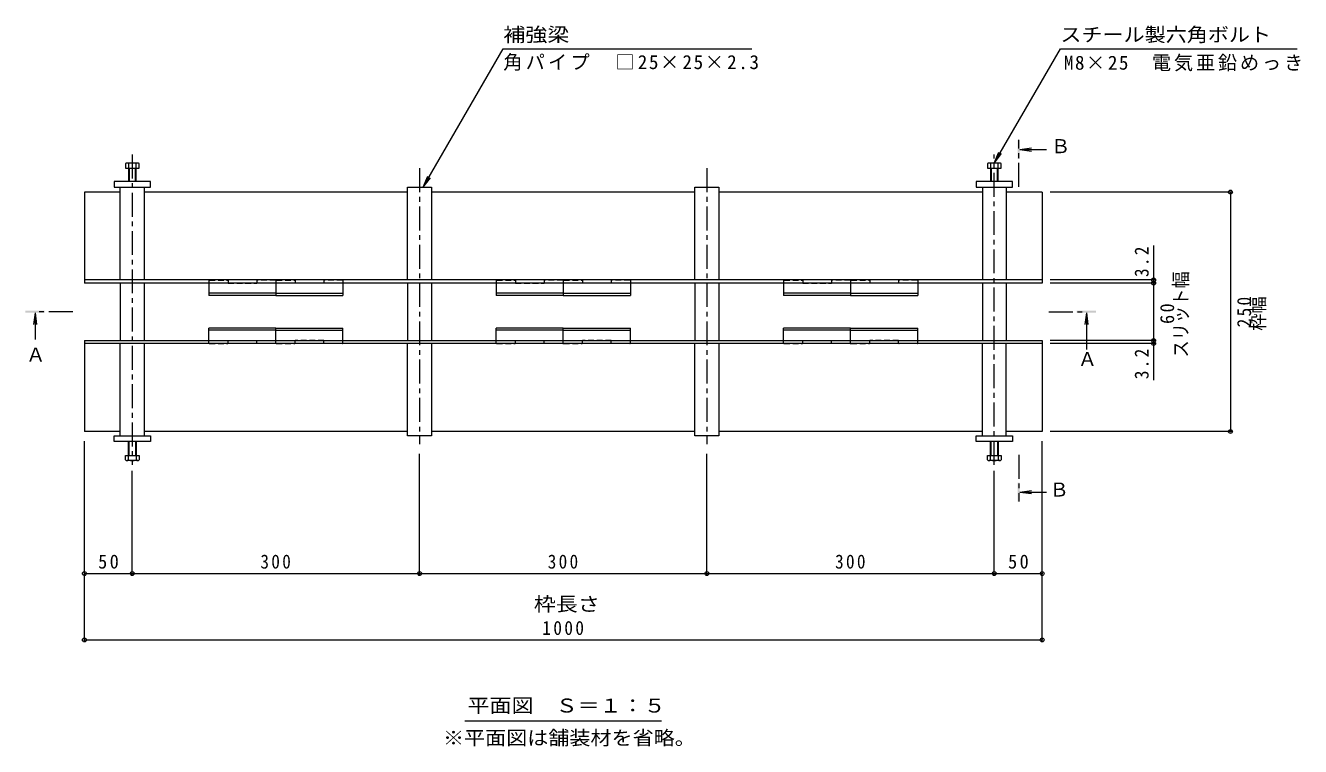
# Model space of a CAD drawing. Units: millimetres at full size, sheet at 1:5; some dimension numbers follow another scale. Extents: x -1311 to 1966, y -1318 to 1367.
# Drawn here: x -1311 to 20, y -64 to 689 of the extents above; entities that cross this region are included whole.
import ezdxf
from ezdxf.enums import TextEntityAlignment as Align

# ---------------------------------------------------------------- set-up
doc = ezdxf.new("R2010")
doc.units = ezdxf.units.MM
doc.header["$LTSCALE"] = 5
doc.header["$PDMODE"] = 32
doc.header["$PDSIZE"] = 4
doc.linetypes.add('CHAIN1', pattern=[8, 5, -1, 1, -1])
doc.linetypes.add('DASHED1', pattern=[1.8, 1.2, -0.6])
for name, color, linetype, lineweight in [('4-0_通り芯', 7, 'Continuous', 9), ('4-3_寸法', 7, 'DASHED1', 9), ('4-4_文字', 7, 'Continuous', 9), ('4-5_建具', 7, 'Continuous', 9)]:
    doc.layers.add(name, color=color, linetype=linetype, lineweight=lineweight)
doc.styles.add('ＭＳ ゴシック', font='')
doc.styles.get('ＭＳ ゴシック').set_extended_font_data('MS Gothic')

msp = doc.modelspace()

# ---------------------------------------------------------------- linework, layer by layer
at = {"layer": '4-0_通り芯', "color": 4, "linetype": 'CHAIN1'}
for p, q in [((-1199.252, 554.603), (-1199.252, 230.496)), ((-299.252, 230.496), (-299.252, 554.603)), ((-899.252, 540.282), (-899.252, 252.05)), ((-599.252, 540.282), (-599.252, 252.05))]:
    msp.add_line(p, q, dxfattribs=at)
at = {"layer": '4-0_通り芯', "color": 2}
for p, q in [((-1206.452, 544.982), (-1206.452, 540.282)), ((-1206.452, 540.282), (-1192.052, 540.282)), ((-1193.388, 545.582), (-1204.588, 545.582)), ((-1203.252, 544.982), (-1203.252, 526.282)), ((-1202.552, 540.282), (-1202.552, 526.282)), ((-1195.952, 526.282), (-1195.952, 540.282)), ((-1195.252, 526.282), (-1195.252, 544.982)), ((-1192.052, 540.282), (-1192.052, 544.982)), ((-306.452, 544.982), (-306.452, 540.282)), ((-306.452, 540.282), (-292.052, 540.282)), ((-293.388, 545.582), (-304.588, 545.582)), ((-303.252, 544.982), (-303.252, 526.282)), ((-302.552, 540.282), (-302.552, 526.282)), ((-295.952, 526.282), (-295.952, 540.282)), ((-295.252, 526.282), (-295.252, 544.982)), ((-292.052, 540.282), (-292.052, 544.982)), ((-1203.252, 235.582), (-1203.252, 254.282)), ((-1202.552, 240.282), (-1202.552, 254.282)), ((-1195.952, 254.282), (-1195.952, 240.282)), ((-1195.252, 254.282), (-1195.252, 235.582)), ((-303.252, 235.582), (-303.252, 254.282)), ((-302.552, 240.282), (-302.552, 254.282)), ((-295.952, 254.282), (-295.952, 240.282)), ((-295.252, 254.282), (-295.252, 235.582)), ((-1206.452, 235.582), (-1206.452, 240.282)), ((-1206.452, 240.282), (-1192.052, 240.282)), ((-1192.052, 240.282), (-1192.052, 235.582)), ((-306.452, 235.582), (-306.452, 240.282)), ((-306.452, 240.282), (-292.052, 240.282)), ((-292.052, 240.282), (-292.052, 235.582)), ((-1193.388, 234.982), (-1204.588, 234.982)), ((-293.388, 234.982), (-304.588, 234.982))]:
    msp.add_line(p, q, dxfattribs=at)
at = {"layer": '4-0_通り芯'}
for p, q in [((-1211.752, 423.482), (-1211.752, 520.282)), ((-1186.752, 520.282), (-1186.752, 423.482)), ((-911.752, 423.482), (-911.752, 520.282)), ((-611.752, 423.482), (-611.752, 520.282)), ((-311.752, 520.282), (-311.752, 423.482)), ((-286.752, 520.282), (-286.752, 423.482)), ((-1249.252, 515.282), (-1249.252, 420.282)), ((-1211.752, 515.282), (-1249.252, 515.282)), ((-911.752, 515.282), (-1186.752, 515.282)), ((-611.752, 515.282), (-886.752, 515.282)), ((-311.752, 515.282), (-586.752, 515.282)), ((-249.252, 515.282), (-286.752, 515.282)), ((-249.252, 515.282), (-249.252, 420.282)), ((-249.252, 423.482), (-1249.252, 423.482)), ((-249.252, 420.282), (-1249.252, 420.282)), ((-1211.752, 420.282), (-1211.752, 360.282)), ((-1186.752, 420.282), (-1186.752, 360.282)), ((-911.752, 420.282), (-911.752, 360.282)), ((-886.752, 420.282), (-886.752, 360.282)), ((-611.752, 420.282), (-611.752, 360.282)), ((-586.752, 420.282), (-586.752, 360.282)), ((-311.752, 420.282), (-311.752, 360.282)), ((-286.752, 420.282), (-286.752, 360.282)), ((-1249.252, 360.282), (-1249.252, 265.282)), ((-1249.252, 360.282), (-249.252, 360.282)), ((-249.252, 360.282), (-249.252, 265.282)), ((-249.252, 357.082), (-1249.252, 357.082)), ((-1211.752, 260.782), (-1211.752, 357.082)), ((-1186.752, 357.082), (-1186.752, 260.782)), ((-911.752, 260.782), (-911.752, 357.082)), ((-886.752, 357.082), (-886.752, 260.782)), ((-611.752, 260.782), (-611.752, 357.082)), ((-586.752, 357.082), (-586.752, 260.782)), ((-311.752, 260.782), (-311.752, 357.082)), ((-286.752, 260.782), (-286.752, 357.082)), ((-1211.752, 265.282), (-1249.252, 265.282)), ((-1218.252, 254.782), (-1218.252, 260.782)), ((-1218.252, 260.782), (-1180.252, 260.782)), ((-1180.252, 254.782), (-1218.252, 254.782)), ((-911.752, 265.282), (-1186.752, 265.282)), ((-1180.252, 260.782), (-1180.252, 254.782)), ((-886.752, 260.782), (-911.752, 260.782)), ((-611.752, 265.282), (-886.752, 265.282)), ((-586.752, 260.782), (-611.752, 260.782)), ((-311.752, 265.282), (-586.752, 265.282)), ((-318.252, 254.782), (-318.252, 260.782)), ((-318.252, 260.782), (-280.252, 260.782)), ((-280.252, 254.782), (-318.252, 254.782)), ((-249.252, 265.282), (-286.752, 265.282)), ((-280.252, 260.782), (-280.252, 254.782))]:
    msp.add_line(p, q, dxfattribs=at)
for points in [[(-1218.252, 520.282), (-1180.252, 520.282), (-1180.252, 526.282), (-1218.252, 526.282)], [(-318.252, 520.282), (-280.252, 520.282), (-280.252, 526.282), (-318.252, 526.282)]]:
    msp.add_lwpolyline(points, close=True, dxfattribs=at)
for points in [[(-911.752, 520.282), (-886.752, 520.282), (-886.752, 423.482)], [(-611.752, 520.282), (-586.752, 520.282), (-586.752, 423.482)]]:
    msp.add_lwpolyline(points, dxfattribs=at)
at = {"layer": '4-0_通り芯', "color": 2}
for centre, radius, start, end in [((-1204.852, 543.206), 2.39, 47.9749, 132.0251), ((-1199.252, 532.174), 13.418, 72.65606, 107.34394), ((-1193.652, 543.206), 2.39, 47.9749, 132.0251), ((-304.852, 543.206), 2.39, 47.9749, 132.0251), ((-299.252, 532.174), 13.418, 72.65606, 107.34394), ((-293.652, 543.206), 2.39, 47.9749, 132.0251), ((-1204.852, 237.357), 2.39, 227.9749, 312.0251), ((-1199.252, 248.389), 13.418, 252.65606, 287.34394), ((-1193.652, 237.357), 2.39, 227.9749, 312.0251), ((-304.852, 237.357), 2.39, 227.9749, 312.0251), ((-299.252, 248.389), 13.418, 252.65606, 287.34394), ((-293.652, 237.357), 2.39, 227.9749, 312.0251)]:
    msp.add_arc(centre, radius, start, end, dxfattribs=at)
at = {"layer": '4-3_寸法'}
for p, q in [((-1119.252, 422.782), (-1119.252, 420.282)), ((-1118.752, 423.282), (-1099.752, 423.282)), ((-1099.252, 422.782), (-1099.252, 420.282)), ((-1099.252, 420.282), (-1069.252, 420.282)), ((-1069.252, 422.782), (-1069.252, 420.282)), ((-1049.752, 423.282), (-1068.752, 423.282)), ((-1049.252, 422.782), (-1049.252, 420.282)), ((-1048.752, 423.282), (-1029.752, 423.282)), ((-1029.252, 422.782), (-1029.252, 420.282)), ((-999.252, 420.282), (-1029.252, 420.282)), ((-999.252, 422.782), (-999.252, 420.282)), ((-979.752, 423.282), (-998.752, 423.282)), ((-979.252, 422.782), (-979.252, 420.282)), ((-819.252, 422.782), (-819.252, 420.282)), ((-818.752, 423.282), (-799.752, 423.282)), ((-799.252, 422.782), (-799.252, 420.282)), ((-799.252, 420.282), (-769.252, 420.282)), ((-769.252, 422.782), (-769.252, 420.282)), ((-749.752, 423.282), (-768.752, 423.282)), ((-749.252, 422.782), (-749.252, 420.282)), ((-748.752, 423.282), (-729.752, 423.282)), ((-729.252, 422.782), (-729.252, 420.282)), ((-699.252, 420.282), (-729.252, 420.282)), ((-699.252, 422.782), (-699.252, 420.282)), ((-679.752, 423.282), (-698.752, 423.282)), ((-679.252, 422.782), (-679.252, 420.282)), ((-519.252, 422.782), (-519.252, 420.282)), ((-518.752, 423.282), (-499.752, 423.282)), ((-499.252, 422.782), (-499.252, 420.282)), ((-499.252, 420.282), (-469.252, 420.282)), ((-469.252, 422.782), (-469.252, 420.282)), ((-449.752, 423.282), (-468.752, 423.282)), ((-449.252, 422.782), (-449.252, 420.282)), ((-448.752, 423.282), (-429.752, 423.282)), ((-429.252, 422.782), (-429.252, 420.282)), ((-399.252, 420.282), (-429.252, 420.282)), ((-399.252, 422.782), (-399.252, 420.282)), ((-379.752, 423.282), (-398.752, 423.282)), ((-379.252, 422.782), (-379.252, 420.282)), ((-1119.252, 357.782), (-1119.252, 360.282)), ((-1099.252, 357.782), (-1099.252, 360.282)), ((-1099.252, 360.282), (-1069.252, 360.282)), ((-1069.252, 357.782), (-1069.252, 360.282)), ((-1049.252, 357.782), (-1049.252, 360.282)), ((-1029.252, 357.782), (-1029.252, 360.282)), ((-999.252, 360.282), (-1029.252, 360.282)), ((-999.252, 357.782), (-999.252, 360.282)), ((-979.252, 357.782), (-979.252, 360.282)), ((-819.252, 357.782), (-819.252, 360.282)), ((-799.252, 357.782), (-799.252, 360.282)), ((-799.252, 360.282), (-769.252, 360.282)), ((-769.252, 357.782), (-769.252, 360.282)), ((-749.252, 357.782), (-749.252, 360.282)), ((-729.252, 357.782), (-729.252, 360.282)), ((-699.252, 360.282), (-729.252, 360.282)), ((-699.252, 357.782), (-699.252, 360.282)), ((-679.252, 357.782), (-679.252, 360.282)), ((-519.252, 357.782), (-519.252, 360.282)), ((-499.252, 357.782), (-499.252, 360.282)), ((-499.252, 360.282), (-469.252, 360.282)), ((-469.252, 357.782), (-469.252, 360.282)), ((-449.252, 357.782), (-449.252, 360.282)), ((-429.252, 357.782), (-429.252, 360.282)), ((-399.252, 360.282), (-429.252, 360.282)), ((-399.252, 357.782), (-399.252, 360.282)), ((-379.252, 357.782), (-379.252, 360.282)), ((-1118.752, 357.282), (-1099.752, 357.282)), ((-1049.752, 357.282), (-1068.752, 357.282)), ((-1048.752, 357.282), (-1029.752, 357.282)), ((-979.752, 357.282), (-998.752, 357.282)), ((-818.752, 357.282), (-799.752, 357.282)), ((-749.752, 357.282), (-768.752, 357.282)), ((-748.752, 357.282), (-729.752, 357.282)), ((-679.752, 357.282), (-698.752, 357.282)), ((-518.752, 357.282), (-499.752, 357.282)), ((-449.752, 357.282), (-468.752, 357.282)), ((-448.752, 357.282), (-429.752, 357.282)), ((-379.752, 357.282), (-398.752, 357.282))]:
    msp.add_line(p, q, dxfattribs=at)
at = {"layer": '4-3_寸法', "linetype": 'Continuous'}
for p, q in [((-1119.252, 420.282), (-1119.252, 407.282)), ((-1049.252, 420.282), (-1049.252, 407.282)), ((-979.252, 420.282), (-979.252, 407.282)), ((-819.252, 420.282), (-819.252, 407.282)), ((-749.252, 420.282), (-749.252, 407.282)), ((-679.252, 420.282), (-679.252, 407.282)), ((-519.252, 420.282), (-519.252, 407.282)), ((-449.252, 420.282), (-449.252, 407.282)), ((-379.252, 420.282), (-379.252, 407.282)), ((-1049.252, 409.582), (-1119.252, 409.582)), ((-1049.252, 407.282), (-1119.252, 407.282)), ((-1049.252, 409.582), (-979.252, 409.582)), ((-1049.252, 407.282), (-979.252, 407.282)), ((-749.252, 409.582), (-819.252, 409.582)), ((-749.252, 407.282), (-819.252, 407.282)), ((-749.252, 409.582), (-679.252, 409.582)), ((-749.252, 407.282), (-679.252, 407.282)), ((-449.252, 409.582), (-519.252, 409.582)), ((-449.252, 407.282), (-519.252, 407.282)), ((-449.252, 409.582), (-379.252, 409.582)), ((-449.252, 407.282), (-379.252, 407.282)), ((-1119.252, 360.282), (-1119.252, 373.282)), ((-1049.252, 373.282), (-1119.252, 373.282)), ((-1049.252, 360.282), (-1049.252, 373.282)), ((-1049.252, 373.282), (-979.252, 373.282)), ((-979.252, 360.282), (-979.252, 373.282)), ((-819.252, 360.282), (-819.252, 373.282)), ((-749.252, 373.282), (-819.252, 373.282)), ((-749.252, 360.282), (-749.252, 373.282)), ((-749.252, 373.282), (-679.252, 373.282)), ((-679.252, 360.282), (-679.252, 373.282)), ((-519.252, 360.282), (-519.252, 373.282)), ((-449.252, 373.282), (-519.252, 373.282)), ((-449.252, 360.282), (-449.252, 373.282)), ((-449.252, 373.282), (-379.252, 373.282)), ((-379.252, 360.282), (-379.252, 373.282)), ((-1049.252, 370.982), (-1119.252, 370.982)), ((-1049.252, 370.982), (-979.252, 370.982)), ((-749.252, 370.982), (-819.252, 370.982)), ((-749.252, 370.982), (-679.252, 370.982)), ((-449.252, 370.982), (-519.252, 370.982)), ((-449.252, 370.982), (-379.252, 370.982))]:
    msp.add_line(p, q, dxfattribs=at)
at = {"layer": '4-3_寸法'}
for centre, start, end in [((-1118.752, 422.782), 90, 180), ((-1099.752, 422.782), 0, 90), ((-1068.752, 422.782), 90, 180), ((-1049.752, 422.782), 0, 90), ((-1048.752, 422.782), 90, 180), ((-1029.752, 422.782), 0, 90), ((-998.752, 422.782), 90, 180), ((-979.752, 422.782), 0, 90), ((-818.752, 422.782), 90, 180), ((-799.752, 422.782), 0, 90), ((-768.752, 422.782), 90, 180), ((-749.752, 422.782), 0, 90), ((-748.752, 422.782), 90, 180), ((-729.752, 422.782), 0, 90), ((-698.752, 422.782), 90, 180), ((-679.752, 422.782), 0, 90), ((-518.752, 422.782), 90, 180), ((-499.752, 422.782), 0, 90), ((-468.752, 422.782), 90, 180), ((-449.752, 422.782), 0, 90), ((-448.752, 422.782), 90, 180), ((-429.752, 422.782), 0, 90), ((-398.752, 422.782), 90, 180), ((-379.752, 422.782), 0, 90), ((-1118.752, 357.782), 180, 270), ((-1099.752, 357.782), 270, 0), ((-1068.752, 357.782), 180, 270), ((-1049.752, 357.782), 270, 0), ((-1048.752, 357.782), 180, 270), ((-1029.752, 357.782), 270, 0), ((-998.752, 357.782), 180, 270), ((-979.752, 357.782), 270, 0), ((-818.752, 357.782), 180, 270), ((-799.752, 357.782), 270, 0), ((-768.752, 357.782), 180, 270), ((-749.752, 357.782), 270, 0), ((-748.752, 357.782), 180, 270), ((-729.752, 357.782), 270, 0), ((-698.752, 357.782), 180, 270), ((-679.752, 357.782), 270, 0), ((-518.752, 357.782), 180, 270), ((-499.752, 357.782), 270, 0), ((-468.752, 357.782), 180, 270), ((-449.752, 357.782), 270, 0), ((-448.752, 357.782), 180, 270), ((-429.752, 357.782), 270, 0), ((-398.752, 357.782), 180, 270), ((-379.752, 357.782), 270, 0)]:
    msp.add_arc(centre, 0.5, start, end, dxfattribs=at)
at = {"layer": '4-4_文字'}
for p, q in [((-51.229, 515.282), (-240.921, 515.282)), ((-52.729, 515.282), (-52.729, 265.282)), ((-132.921, 459.657), (-132.921, 423.482)), ((-131.421, 423.482), (-240.921, 423.482)), ((-131.421, 420.282), (-240.921, 420.282)), ((-132.921, 423.482), (-132.921, 420.282)), ((-132.921, 420.282), (-132.921, 360.282)), ((-131.421, 360.282), (-240.921, 360.282)), ((-132.921, 360.282), (-132.921, 357.082)), ((-131.421, 357.082), (-240.921, 357.082)), ((-132.921, 357.082), (-132.921, 318.957)), ((-1249.252, 46.05), (-1249.252, 255.282)), ((-249.252, 46.05), (-249.252, 255.282)), ((-51.229, 265.282), (-240.921, 265.282)), ((-899.252, 115.36), (-899.252, 242.05)), ((-599.252, 115.36), (-599.252, 242.05)), ((-1199.252, 115.36), (-1199.252, 224.209)), ((-299.252, 115.36), (-299.252, 224.209)), ((-1249.252, 116.86), (-1199.252, 116.86)), ((-1199.252, 116.86), (-899.252, 116.86)), ((-899.252, 116.86), (-599.252, 116.86)), ((-599.252, 116.86), (-299.252, 116.86)), ((-299.252, 116.86), (-249.252, 116.86)), ((-1249.252, 47.55), (-249.252, 47.55))]:
    msp.add_line(p, q, dxfattribs=at)
for p in [(-52.729, 515.282), (-132.921, 423.482), (-132.921, 420.282), (-132.921, 360.282), (-132.921, 357.082), (-52.729, 265.282), (-1249.252, 116.86), (-1199.252, 116.86), (-899.252, 116.86), (-599.252, 116.86), (-299.252, 116.86), (-249.252, 116.86), (-1249.252, 47.55), (-249.252, 47.55)]:
    msp.add_point(p, dxfattribs=at)
at = {"layer": '4-5_建具'}
for p, q in [((-895.489, 520.282), (-811.919, 665.029)), ((-811.919, 665.029), (-552.39, 665.029)), ((-299.252, 545.582), (-230.288, 665.03)), ((-230.288, 665.03), (16.976, 665.03)), ((-299.252, 545.582), (-294.468, 557.13)), ((-299.252, 545.582), (-291.642, 555.499)), ((-895.489, 520.282), (-890.705, 531.83)), ((-895.489, 520.282), (-887.879, 530.199)), ((-851.934, -37.019), (-646.57, -37.019))]:
    msp.add_line(p, q, dxfattribs=at)
at = {"layer": '4-5_建具', "color": 4, "linetype": 'CHAIN1'}
for p, q in [((-273.695, 520.782), (-273.695, 569.782)), ((-1261.47, 390.282), (-1300.738, 390.282)), ((-242.421, 390.282), (-203.153, 390.282)), ((-273.695, 240.958), (-273.695, 191.958))]:
    msp.add_line(p, q, dxfattribs=at)
at = {"layer": '4-5_建具', "color": 4}
for p, q in [((-272.695, 559.782), (-260.302, 561.413)), ((-272.695, 559.782), (-260.302, 558.15)), ((-272.695, 559.782), (-244.695, 559.782)), ((-1300.738, 389.282), (-1302.37, 376.889)), ((-1300.738, 389.282), (-1300.738, 361.282)), ((-1300.738, 389.282), (-1299.106, 376.889)), ((-203.121, 389.282), (-204.752, 376.889)), ((-203.121, 389.282), (-203.121, 350.825)), ((-203.121, 389.282), (-201.489, 376.889)), ((-272.695, 201.958), (-260.302, 203.59)), ((-272.695, 201.958), (-260.302, 200.327)), ((-272.695, 201.958), (-244.695, 201.958))]:
    msp.add_line(p, q, dxfattribs=at)
for points in [[(-272.695, 569.782), (-274.695, 569.782), (-272.695, 549.782), (-274.695, 549.782)], [(-1290.738, 389.282), (-1290.738, 391.282), (-1310.738, 389.282), (-1310.738, 391.282)], [(-193.121, 389.282), (-193.121, 391.282), (-213.121, 389.282), (-213.121, 391.282)], [(-274.695, 191.958), (-272.695, 191.958), (-274.695, 211.958), (-272.695, 211.958)]]:
    msp.add_solid(points, dxfattribs=at)

# ---------------------------------------------------------------- texts
at = {"layer": '4-4_文字', "color": 2, "style": 'ＭＳ ゴシック', "width": 0.9}
for s, p in [('スリット幅', (-92.894, 342.492)), ('枠幅', (-12.342, 370.438))]:
    msp.add_text(s, height=14.66, rotation=90, dxfattribs=at).set_placement(p, align=Align.BOTTOM_LEFT)
at = {"layer": '4-4_文字', "color": 2, "style": 'ＭＳ ゴシック', "width": 1.15}
msp.add_text('枠長さ', height=14.66, dxfattribs=at).set_placement((-780.03, 73.304), align=Align.BOTTOM_LEFT)
at = {"layer": '4-4_文字', "color": 2, "char_height": 14.66, "attachment_point": 7, "rotation": 90, "style": 'ＭＳ ゴシック'}
for s, insert in [('\\T1.27;\\W0.9;3.2', (-137.921, 426.591)), ('\\T1.27;\\W0.9;250', (-30.936, 374.032)), ('\\T1.27;\\W0.95;60', (-111.29, 377.563)), ('\\T1.27;\\W0.9;3.2', (-137.921, 319.888))]:
    msp.add_mtext(s, dxfattribs=dict(at, insert=insert))
at = {"layer": '4-4_文字', "color": 2, "char_height": 14.66, "attachment_point": 7, "style": 'ＭＳ ゴシック'}
for s, insert in [('\\T1.27;\\W0.95;50', (-1234.877, 121.86)), ('\\T1.27;\\W0.9;300', (-1065.502, 121.86)), ('\\T1.27;\\W0.9;300', (-765.502, 121.86)), ('\\T1.27;\\W0.9;300', (-465.502, 121.86)), ('\\T1.27;\\W0.95;50', (-284.877, 121.86)), ('\\T1.28;\\W0.9;1000', (-771.127, 52.55))]:
    msp.add_mtext(s, dxfattribs=dict(at, insert=insert))
at = {"layer": '4-5_建具', "color": 2, "style": 'ＭＳ ゴシック'}
for s, width, p in [('補強梁', 1.15, (-811.919, 668.029)), ('スチール製六角ボルト', 1.1, (-230.288, 668.03)), ('平面図\u3000Ｓ＝１：５', 1.15, (-849.252, -32.715)), ('※平面図は舗装材を省略。', 1.1, (-874.863, -66.479))]:
    msp.add_text(s, height=14.66, dxfattribs=dict(at, width=width)).set_placement(p, align=Align.BOTTOM_LEFT)
for s, p in [('Ｂ', (-240.007, 551.536)), ('Ａ', (-1310.061, 333.802)), ('Ａ', (-212.054, 329.166)), ('Ｂ', (-241.496, 192.85))]:
    msp.add_text(s, height=14.66, dxfattribs=at).set_placement(p, align=Align.BOTTOM_LEFT)
at = {"layer": '4-5_建具', "color": 2, "char_height": 14.66, "attachment_point": 7, "style": 'ＭＳ ゴシック'}
for s, insert in [('\\T1.17;角パイプ\u3000□25×25×2.3', (-811.919, 642.029)), ('\\T1.15;M8×25\u3000電気亜鉛めっき', (-226.531, 641.355))]:
    msp.add_mtext(s, dxfattribs=dict(at, insert=insert))

doc.saveas('drawing.dxf')
